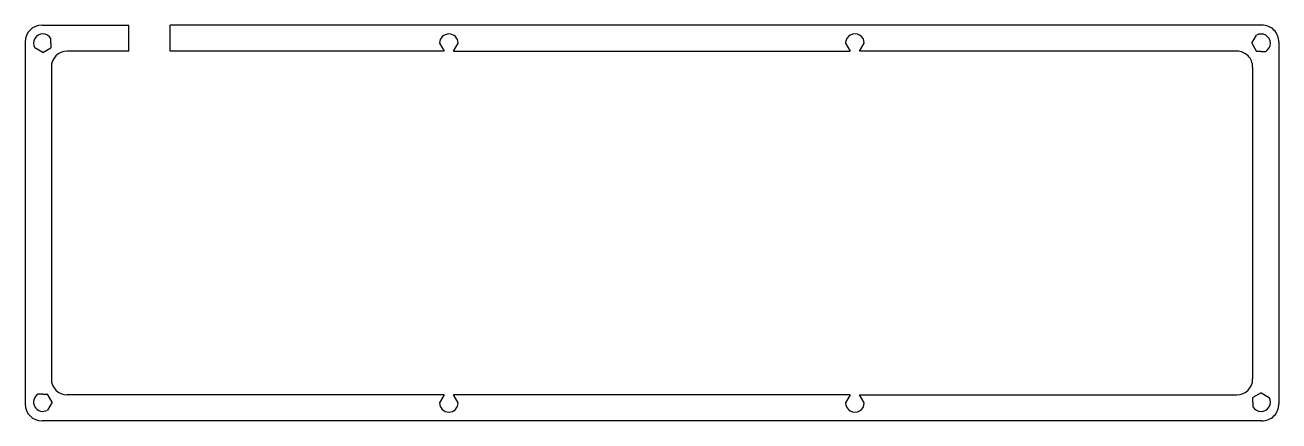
# Model space of a CAD drawing. Extents: x 124 to 489, y 282 to 398.
import ezdxf

# ---------------------------------------------------------------- set-up
doc = ezdxf.new("R2010")
doc.units = 0
doc.layers.get('0').update_dxf_attribs({"linetype": 'CONTINUOUS'})

msp = doc.modelspace()

# ---------------------------------------------------------------- linework, layer by layer
at = {"color": 7}
for points in [[(128.560812, 397.52579), (153.866832, 397.52579)], [(153.866832, 389.87531), (153.866832, 397.52579)], [(165.868332, 389.87531), (165.868332, 397.52579)], [(484.211612, 397.52579), (165.868332, 397.52579)], [(123.600192, 392.56517), (123.600192, 286.88593)], [(131.118592, 392.19433), (131.118592, 393.55323)], [(131.118592, 392.19433), (131.118592, 390.83797)], [(244.450852, 392.22481), (245.807212, 389.87531)], [(248.519932, 389.87531), (249.878832, 392.22481)], [(362.847872, 392.22481), (364.204232, 389.87531)], [(366.916952, 389.87531), (368.273312, 392.22481)], [(481.244892, 392.19433), (482.601252, 394.54637)], [(481.244892, 392.19433), (482.601252, 389.84483)], [(489.172232, 392.56517), (489.172232, 286.88593)], [(128.766552, 389.48161), (126.417052, 390.83797)], [(128.766552, 389.48161), (131.118592, 390.83797)], [(153.866832, 389.87531), (135.865852, 389.87531)], [(245.807212, 389.87531), (165.868332, 389.87531)], [(248.519932, 389.87531), (364.204232, 389.87531)], [(476.906572, 389.87531), (366.916952, 389.87531)], [(483.957612, 389.84483), (482.601252, 389.84483)], [(483.957612, 389.84483), (485.313972, 389.84483)], [(131.255752, 385.26521), (131.255752, 294.18589)], [(481.516672, 385.26521), (481.516672, 294.18589)], [(128.766552, 289.78661), (127.410192, 289.78661)], [(128.766552, 289.78661), (130.125452, 289.78661)], [(131.481812, 287.43457), (130.125452, 289.78661)], [(245.807212, 289.57579), (135.865852, 289.57579)], [(245.807212, 289.57579), (244.450852, 287.22629)], [(364.204232, 289.57579), (248.519932, 289.57579)], [(249.878832, 287.22629), (248.519932, 289.57579)], [(364.204232, 289.57579), (362.847872, 287.22629)], [(366.916952, 289.57579), (476.906572, 289.57579)], [(368.273312, 287.22629), (366.916952, 289.57579)], [(483.957612, 290.14983), (481.608112, 288.79347)], [(483.957612, 290.14983), (486.307112, 288.79347)], [(131.481812, 287.43457), (130.125452, 285.08507)], [(481.608112, 287.43457), (481.608112, 288.79347)], [(481.608112, 287.43457), (481.608112, 286.07821)], [(484.211612, 281.92531), (128.560812, 281.92531)]]:
    msp.add_lwpolyline(points, dxfattribs=at)
for points in [[(128.56132, 397.524266), (125.822002, 397.524181), (123.601406, 395.303472), (123.601462, 392.564154)], [(128.767088, 394.91702), (127.79508, 394.918308), (126.896625, 394.399599), (126.411717, 393.557182)], [(131.118846, 393.550944), (130.636173, 394.394642), (129.739096, 394.915732), (128.767088, 394.91702)], [(247.165604, 394.926068), (245.671559, 394.926068), (244.458587, 393.718333), (244.452122, 392.224302)], [(249.879086, 392.224302), (249.872622, 393.718333), (248.65965, 394.926068), (247.165604, 394.926068)], [(366.918857, 394.574686), (366.079146, 395.059494), (365.044579, 395.059494), (364.204867, 394.574686)], [(485.315124, 394.544885), (484.475306, 395.029424), (483.440784, 395.029118), (482.601252, 394.544083)], [(487.721839, 396.071692), (486.791522, 397.001914), (485.529752, 397.524427), (484.214152, 397.524266)], [(489.174772, 392.564154), (489.174799, 393.879753), (488.652157, 395.14147), (487.721839, 396.071692)], [(126.411717, 393.557182), (125.926809, 392.714766), (125.929522, 391.67733), (126.41883, 390.837462)], [(364.204867, 394.574686), (363.365156, 394.089878), (362.847872, 393.193917), (362.847872, 392.224302)], [(368.275852, 392.224302), (368.275852, 393.193917), (367.758569, 394.089878), (366.918857, 394.574686)], [(486.672754, 392.195004), (486.672468, 393.164577), (486.154942, 394.060347), (485.315124, 394.544885)], [(485.316512, 389.844322), (486.156044, 390.329356), (486.67304, 391.225431), (486.672754, 392.195004)], [(135.86636, 389.874294), (133.320348, 389.874209), (131.256458, 387.810206), (131.256514, 385.264194)], [(480.168975, 388.524056), (479.304408, 389.388624), (478.131795, 389.874321), (476.909112, 389.874294)], [(481.519212, 385.264194), (481.519239, 386.486876), (481.033542, 387.659489), (480.168975, 388.524056)], [(131.256514, 294.184112), (131.256599, 291.638199), (133.320448, 289.57435), (135.86636, 289.574266)], [(476.909112, 289.574266), (479.455124, 289.574209), (481.519128, 291.6381), (481.519212, 294.184112)], [(127.412224, 289.784324), (126.120911, 289.032003), (125.680975, 287.377179), (126.428201, 286.082911)], [(123.601462, 286.884152), (123.601547, 284.144933), (125.822101, 281.924378), (128.56132, 281.924294)], [(126.428201, 286.082911), (127.175426, 284.788643), (128.828503, 284.342188), (130.125706, 285.084308)], [(244.452122, 287.224258), (244.458587, 285.730226), (245.671559, 284.522491), (247.165604, 284.522491)], [(247.165604, 284.522491), (248.65965, 284.522491), (249.872622, 285.730226), (249.879086, 287.224258)], [(362.847872, 287.224258), (362.847872, 286.254642), (363.365156, 285.358681), (364.204867, 284.873873)], [(366.918857, 284.873873), (367.758569, 285.358681), (368.275852, 286.254642), (368.275852, 287.224258)], [(481.608112, 286.077448), (482.092829, 285.237598), (482.98878, 284.720139), (483.95847, 284.719992)], [(483.95847, 284.719992), (484.928159, 284.719844), (485.824267, 285.237031), (486.30924, 286.076733)], [(486.30924, 286.076733), (486.794212, 286.916434), (486.794369, 287.95108), (486.309652, 288.79093)], [(487.72175, 283.376778), (488.652059, 284.306945), (489.174732, 285.568596), (489.174772, 286.884152)], [(364.204867, 284.873873), (365.044579, 284.389066), (366.079146, 284.389066), (366.918857, 284.873873)], [(484.214152, 281.924294), (485.529708, 281.924132), (486.79144, 282.446611), (487.72175, 283.376778)]]:
    msp.add_open_spline(points, degree=3, dxfattribs=at)

doc.saveas('drawing.dxf')
